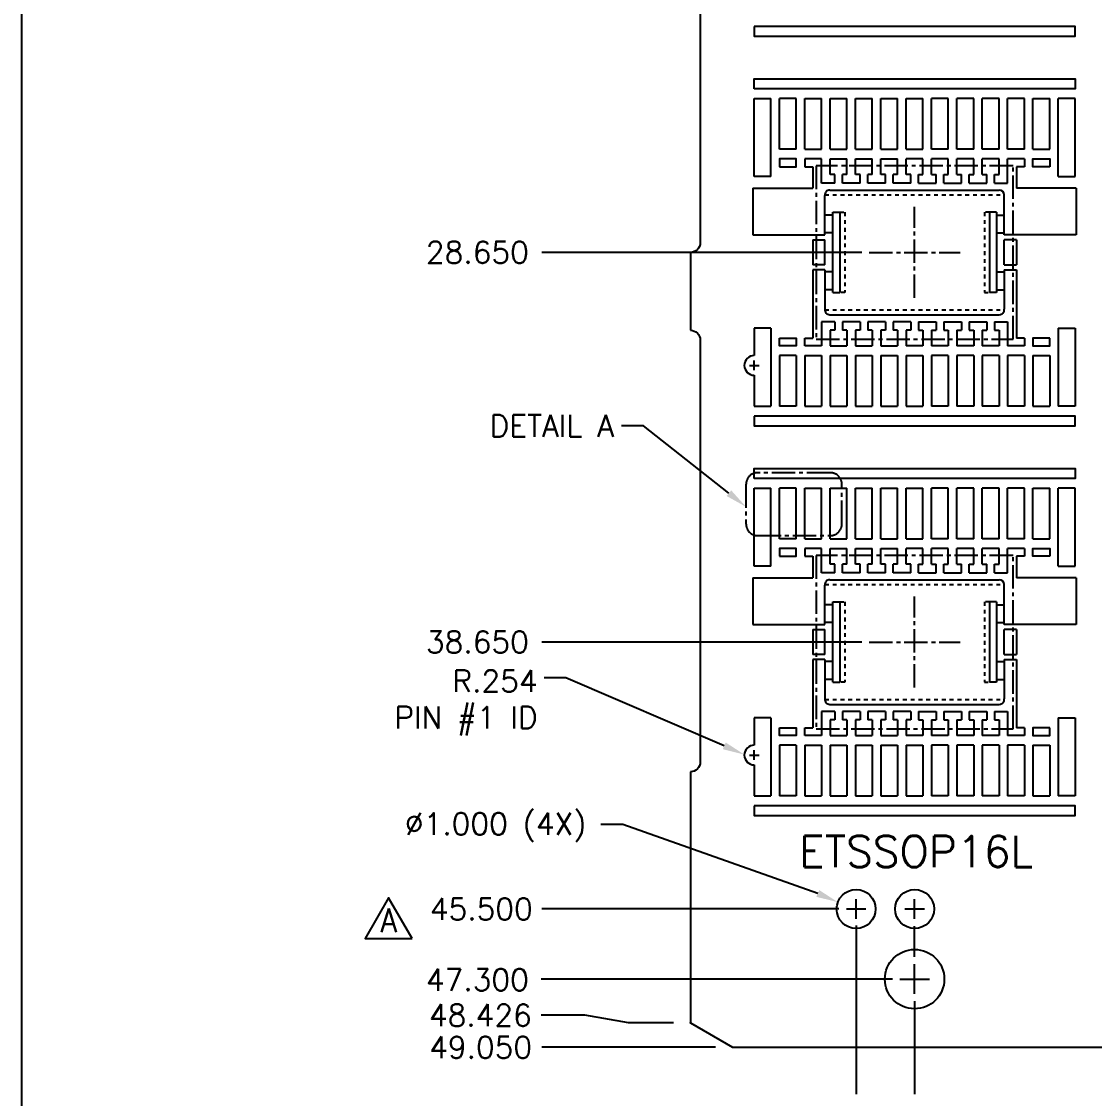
# Model space of a CAD drawing. Extents: x -167 to -48, y -111 to -17.
# Drawn here: x -166.76 to -139.23, y -75.75 to -48.12 of the extents above; entities that cross this region are included whole.
import ezdxf
from ezdxf.enums import TextEntityAlignment as Align

# ---------------------------------------------------------------- set-up
doc = ezdxf.new("R2010")
doc.units = 0
doc.header["$LTSCALE"] = 0.8
doc.header["$MEASUREMENT"] = 0
doc.linetypes.add('CENTER2', pattern=[1.125, 0.75, -0.125, 0.125, -0.125])
doc.linetypes.add('HIDDEN2', pattern=[0.1875, 0.125, -0.0625])
doc.layers.add('1', color=7, linetype='Continuous')
doc.layers.add('1D', color=4, linetype='Continuous')
doc.styles.add('ROMANS', font='SIMPLEX', dxfattribs={"width": 0.8, "height": 0.018})
doc.styles.add('SIMPLEX', font='SIMPLEX')

msp = doc.modelspace()

# ---------------------------------------------------------------- linework, layer by layer
at = {"layer": '1'}
for p, q in [((-147.96, -50.09), (-147.53, -50.09)), ((-147.96, -52.094), (-147.96, -50.09)), ((-147.53, -52.094), (-147.53, -50.09)), ((-146.88, -50.09), (-147.31, -50.09)), ((-147.31, -51.39), (-147.31, -50.09)), ((-146.88, -51.39), (-146.88, -50.09)), ((-146.66, -50.09), (-146.23, -50.09)), ((-146.66, -51.39), (-146.66, -50.09)), ((-146.23, -51.39), (-146.23, -50.09)), ((-146.01, -50.09), (-145.58, -50.09)), ((-146.01, -51.39), (-146.01, -50.09)), ((-145.58, -51.39), (-145.58, -50.09)), ((-145.36, -50.09), (-144.93, -50.09)), ((-145.36, -51.39), (-145.36, -50.09)), ((-144.93, -51.39), (-144.93, -50.09)), ((-144.71, -50.09), (-144.28, -50.09)), ((-144.71, -51.39), (-144.71, -50.09)), ((-144.28, -51.39), (-144.28, -50.09)), ((-144.06, -50.09), (-143.63, -50.09)), ((-144.06, -51.39), (-144.06, -50.09)), ((-143.63, -51.39), (-143.63, -50.09)), ((-142.98, -50.09), (-143.41, -50.09)), ((-143.41, -51.39), (-143.41, -50.09)), ((-142.98, -51.39), (-142.98, -50.09)), ((-142.33, -50.09), (-142.76, -50.09)), ((-142.76, -51.39), (-142.76, -50.09)), ((-142.33, -51.39), (-142.33, -50.09)), ((-141.68, -50.09), (-142.11, -50.09)), ((-142.11, -51.39), (-142.11, -50.09)), ((-141.68, -51.39), (-141.68, -50.09)), ((-141.03, -50.09), (-141.46, -50.09)), ((-141.46, -51.39), (-141.46, -50.09)), ((-141.03, -51.39), (-141.03, -50.09)), ((-140.81, -50.09), (-140.38, -50.09)), ((-140.81, -51.39), (-140.81, -50.09)), ((-140.38, -51.39), (-140.38, -50.09)), ((-139.73, -50.09), (-140.16, -50.09)), ((-140.16, -52.094), (-140.16, -50.09)), ((-139.73, -52.094), (-139.73, -50.09)), ((-146.88, -51.39), (-147.31, -51.39)), ((-146.66, -51.39), (-146.23, -51.39)), ((-146.01, -51.39), (-145.58, -51.39)), ((-145.36, -51.39), (-144.93, -51.39)), ((-144.71, -51.39), (-144.28, -51.39)), ((-144.06, -51.39), (-143.63, -51.39)), ((-142.98, -51.39), (-143.41, -51.39)), ((-142.33, -51.39), (-142.76, -51.39)), ((-141.68, -51.39), (-142.11, -51.39)), ((-141.03, -51.39), (-141.46, -51.39)), ((-140.81, -51.39), (-140.38, -51.39)), ((-146.66, -51.64), (-146.66, -51.84)), ((-146.23, -51.64), (-146.66, -51.64)), ((-146.23, -52.26), (-146.23, -51.64)), ((-146.01, -52.04), (-146.01, -51.64)), ((-146.01, -51.64), (-145.58, -51.64)), ((-145.58, -52.04), (-145.58, -51.64)), ((-145.36, -52.04), (-145.36, -51.64)), ((-145.36, -51.64), (-144.93, -51.64)), ((-144.93, -52.04), (-144.93, -51.64)), ((-144.71, -52.04), (-144.71, -51.64)), ((-144.71, -51.64), (-144.28, -51.64)), ((-144.28, -52.04), (-144.28, -51.64)), ((-144.06, -52.04), (-144.06, -51.64)), ((-143.63, -51.64), (-144.06, -51.64)), ((-143.63, -52.04), (-143.63, -51.64)), ((-143.41, -52.04), (-143.41, -51.64)), ((-142.98, -51.64), (-143.41, -51.64)), ((-142.98, -52.04), (-142.98, -51.64)), ((-142.76, -52.04), (-142.76, -51.64)), ((-142.33, -51.64), (-142.76, -51.64)), ((-142.33, -52.04), (-142.33, -51.64)), ((-142.11, -52.04), (-142.11, -51.64)), ((-141.68, -51.64), (-142.11, -51.64)), ((-141.68, -52.04), (-141.68, -51.64)), ((-141.46, -52.26), (-141.46, -51.64)), ((-141.03, -51.64), (-141.46, -51.64)), ((-141.03, -51.64), (-141.03, -51.84)), ((-146.66, -51.84), (-146.458, -51.84)), ((-146.458, -51.84), (-146.458, -52.39)), ((-141.233, -51.84), (-141.233, -52.39)), ((-141.03, -51.84), (-141.233, -51.84)), ((-147.53, -52.094), (-147.96, -52.094)), ((-145.895, -52.04), (-146.01, -52.04)), ((-145.895, -52.26), (-145.895, -52.04)), ((-145.695, -52.26), (-145.695, -52.04)), ((-145.58, -52.04), (-145.695, -52.04)), ((-145.245, -52.04), (-145.36, -52.04)), ((-145.245, -52.26), (-145.245, -52.04)), ((-145.045, -52.26), (-145.045, -52.04)), ((-144.93, -52.04), (-145.045, -52.04)), ((-144.595, -52.04), (-144.71, -52.04)), ((-144.595, -52.26), (-144.595, -52.04)), ((-144.28, -52.04), (-144.395, -52.04)), ((-144.395, -52.26), (-144.395, -52.04)), ((-143.945, -52.04), (-144.06, -52.04)), ((-143.945, -52.26), (-143.945, -52.04)), ((-143.745, -52.26), (-143.745, -52.04)), ((-143.745, -52.04), (-143.63, -52.04)), ((-143.41, -52.04), (-143.295, -52.04)), ((-143.295, -52.26), (-143.295, -52.04)), ((-143.095, -52.26), (-143.095, -52.04)), ((-143.095, -52.04), (-142.98, -52.04)), ((-142.76, -52.04), (-142.645, -52.04)), ((-142.645, -52.26), (-142.645, -52.04)), ((-142.445, -52.04), (-142.33, -52.04)), ((-142.445, -52.26), (-142.445, -52.04)), ((-142.11, -52.04), (-141.995, -52.04)), ((-141.995, -52.26), (-141.995, -52.04)), ((-141.795, -52.04), (-141.68, -52.04)), ((-141.795, -52.26), (-141.795, -52.04)), ((-140.16, -52.094), (-139.73, -52.094)), ((-147.992, -52.39), (-146.458, -52.39)), ((-147.992, -52.39), (-147.992, -53.59)), ((-145.895, -52.26), (-146.23, -52.26)), ((-146.019, -52.44), (-141.672, -52.44)), ((-145.245, -52.26), (-145.695, -52.26)), ((-144.595, -52.26), (-145.045, -52.26)), ((-143.945, -52.26), (-144.395, -52.26)), ((-143.745, -52.26), (-143.295, -52.26)), ((-143.095, -52.26), (-142.645, -52.26)), ((-142.445, -52.26), (-141.995, -52.26)), ((-141.795, -52.26), (-141.46, -52.26)), ((-139.698, -52.39), (-141.233, -52.39)), ((-139.698, -52.39), (-139.698, -53.59)), ((-146.145, -53.59), (-146.145, -52.58)), ((-141.545, -52.58), (-141.545, -52.567)), ((-141.545, -53.59), (-141.545, -52.58)), ((-145.943, -55.07), (-145.943, -53.01)), ((-145.943, -53.01), (-145.762, -53.01)), ((-145.762, -53.01), (-145.762, -55.07)), ((-141.928, -53.01), (-141.928, -55.07)), ((-141.748, -53.01), (-141.928, -53.01)), ((-141.748, -53.01), (-141.748, -55.07)), ((-147.992, -53.59), (-146.145, -53.59)), ((-139.698, -53.59), (-141.545, -53.59)), ((-146.458, -53.717), (-146.145, -53.717)), ((-146.458, -53.717), (-146.458, -54.363)), ((-146.145, -54.363), (-146.145, -53.717)), ((-141.545, -54.363), (-141.545, -53.717)), ((-141.233, -53.717), (-141.545, -53.717)), ((-141.233, -53.717), (-141.233, -54.363)), ((-149.595, -54.04), (-149.595, -56.04)), ((-146.145, -54.363), (-146.458, -54.363)), ((-141.545, -54.363), (-141.233, -54.363)), ((-146.458, -54.49), (-146.458, -56.24)), ((-146.145, -54.49), (-146.458, -54.49)), ((-146.145, -54.49), (-146.145, -55.5)), ((-141.545, -54.49), (-141.545, -55.5)), ((-141.545, -54.49), (-141.233, -54.49)), ((-141.233, -54.49), (-141.233, -56.24)), ((-145.943, -55.07), (-145.762, -55.07)), ((-141.748, -55.07), (-141.928, -55.07)), ((-146.23, -55.82), (-146.23, -56.44)), ((-145.895, -55.82), (-146.23, -55.82)), ((-146.019, -55.64), (-141.672, -55.64)), ((-145.895, -55.82), (-145.895, -56.04)), ((-145.695, -55.82), (-145.695, -56.04)), ((-145.245, -55.82), (-145.695, -55.82)), ((-145.245, -55.82), (-145.245, -56.04)), ((-145.045, -55.82), (-145.045, -56.04)), ((-144.595, -55.82), (-145.045, -55.82)), ((-144.595, -55.82), (-144.595, -56.04)), ((-144.395, -55.82), (-144.395, -56.04)), ((-143.945, -55.82), (-144.395, -55.82)), ((-143.945, -55.82), (-143.945, -56.04)), ((-143.745, -55.82), (-143.745, -56.04)), ((-143.745, -55.82), (-143.295, -55.82)), ((-143.295, -55.82), (-143.295, -56.04)), ((-143.095, -55.82), (-142.645, -55.82)), ((-143.095, -55.82), (-143.095, -56.04)), ((-142.645, -55.82), (-142.645, -56.04)), ((-142.445, -55.82), (-141.995, -55.82)), ((-142.445, -55.82), (-142.445, -56.04)), ((-141.995, -55.82), (-141.995, -56.04)), ((-141.795, -55.82), (-141.795, -56.04)), ((-141.795, -55.82), (-141.46, -55.82)), ((-141.46, -55.82), (-141.46, -56.44)), ((-147.53, -55.986), (-147.96, -55.986)), ((-147.96, -55.986), (-147.96, -56.686)), ((-147.53, -55.986), (-147.53, -57.99)), ((-146.01, -56.04), (-146.01, -56.44)), ((-145.895, -56.04), (-146.01, -56.04)), ((-145.58, -56.04), (-145.695, -56.04)), ((-145.58, -56.04), (-145.58, -56.44)), ((-145.36, -56.04), (-145.36, -56.44)), ((-145.245, -56.04), (-145.36, -56.04)), ((-144.93, -56.04), (-145.045, -56.04)), ((-144.93, -56.04), (-144.93, -56.44)), ((-144.71, -56.04), (-144.71, -56.44)), ((-144.595, -56.04), (-144.71, -56.04)), ((-144.28, -56.04), (-144.395, -56.04)), ((-144.28, -56.04), (-144.28, -56.44)), ((-143.945, -56.04), (-144.06, -56.04)), ((-144.06, -56.04), (-144.06, -56.44)), ((-143.745, -56.04), (-143.63, -56.04)), ((-143.63, -56.04), (-143.63, -56.44)), ((-143.41, -56.04), (-143.41, -56.44)), ((-143.41, -56.04), (-143.295, -56.04)), ((-143.095, -56.04), (-142.98, -56.04)), ((-142.98, -56.04), (-142.98, -56.44)), ((-142.76, -56.04), (-142.645, -56.04)), ((-142.76, -56.04), (-142.76, -56.44)), ((-142.445, -56.04), (-142.33, -56.04)), ((-142.33, -56.04), (-142.33, -56.44)), ((-142.11, -56.04), (-141.995, -56.04)), ((-142.11, -56.04), (-142.11, -56.44)), ((-141.795, -56.04), (-141.68, -56.04)), ((-141.68, -56.04), (-141.68, -56.44)), ((-140.16, -55.986), (-140.16, -57.99)), ((-140.16, -55.986), (-139.73, -55.986)), ((-139.73, -55.986), (-139.73, -57.99)), ((-146.66, -56.44), (-146.66, -56.24)), ((-146.66, -56.24), (-146.458, -56.24)), ((-141.03, -56.24), (-141.233, -56.24)), ((-141.03, -56.24), (-141.03, -56.44)), ((-146.23, -56.44), (-146.66, -56.44)), ((-146.01, -56.44), (-145.58, -56.44)), ((-145.36, -56.44), (-144.93, -56.44)), ((-144.71, -56.44), (-144.28, -56.44)), ((-143.63, -56.44), (-144.06, -56.44)), ((-142.98, -56.44), (-143.41, -56.44)), ((-142.33, -56.44), (-142.76, -56.44)), ((-141.68, -56.44), (-142.11, -56.44)), ((-141.03, -56.44), (-141.46, -56.44)), ((-146.88, -56.69), (-147.31, -56.69)), ((-147.31, -56.69), (-147.31, -57.99)), ((-146.88, -56.69), (-146.88, -57.99)), ((-146.66, -56.69), (-146.66, -57.99)), ((-146.66, -56.69), (-146.23, -56.69)), ((-146.23, -56.69), (-146.23, -57.99)), ((-146.01, -56.69), (-146.01, -57.99)), ((-146.01, -56.69), (-145.58, -56.69)), ((-145.58, -56.69), (-145.58, -57.99)), ((-145.36, -56.69), (-145.36, -57.99)), ((-145.36, -56.69), (-144.93, -56.69)), ((-144.93, -56.69), (-144.93, -57.99)), ((-144.71, -56.69), (-144.71, -57.99)), ((-144.71, -56.69), (-144.28, -56.69)), ((-144.28, -56.69), (-144.28, -57.99)), ((-144.06, -56.69), (-144.06, -57.99)), ((-144.06, -56.69), (-143.63, -56.69)), ((-143.63, -56.69), (-143.63, -57.99)), ((-143.41, -56.69), (-143.41, -57.99)), ((-142.98, -56.69), (-143.41, -56.69)), ((-142.98, -56.69), (-142.98, -57.99)), ((-142.76, -56.69), (-142.76, -57.99)), ((-142.33, -56.69), (-142.76, -56.69)), ((-142.33, -56.69), (-142.33, -57.99)), ((-142.11, -56.69), (-142.11, -57.99)), ((-141.68, -56.69), (-142.11, -56.69)), ((-141.68, -56.69), (-141.68, -57.99)), ((-141.46, -56.69), (-141.46, -57.99)), ((-141.03, -56.69), (-141.46, -56.69)), ((-141.03, -56.69), (-141.03, -57.99)), ((-140.81, -56.69), (-140.81, -57.99)), ((-140.81, -56.69), (-140.38, -56.69)), ((-140.38, -56.69), (-140.38, -57.99)), ((-147.96, -57.194), (-147.96, -57.99)), ((-147.96, -57.99), (-147.53, -57.99)), ((-146.88, -57.99), (-147.31, -57.99)), ((-146.66, -57.99), (-146.23, -57.99)), ((-146.01, -57.99), (-145.58, -57.99)), ((-145.36, -57.99), (-144.93, -57.99)), ((-144.71, -57.99), (-144.28, -57.99)), ((-144.06, -57.99), (-143.63, -57.99)), ((-142.98, -57.99), (-143.41, -57.99)), ((-142.33, -57.99), (-142.76, -57.99)), ((-141.68, -57.99), (-142.11, -57.99)), ((-141.03, -57.99), (-141.46, -57.99)), ((-140.81, -57.99), (-140.38, -57.99)), ((-139.73, -57.99), (-140.16, -57.99)), ((-147.96, -60.09), (-147.53, -60.09)), ((-147.96, -62.094), (-147.96, -60.09)), ((-147.53, -62.094), (-147.53, -60.09)), ((-146.88, -60.09), (-147.31, -60.09)), ((-147.31, -61.39), (-147.31, -60.09)), ((-146.88, -61.39), (-146.88, -60.09)), ((-146.66, -60.09), (-146.23, -60.09)), ((-146.66, -61.39), (-146.66, -60.09)), ((-146.23, -61.39), (-146.23, -60.09)), ((-146.01, -60.09), (-145.58, -60.09)), ((-146.01, -61.39), (-146.01, -60.09)), ((-145.58, -61.39), (-145.58, -60.09)), ((-145.36, -60.09), (-144.93, -60.09)), ((-145.36, -61.39), (-145.36, -60.09)), ((-144.93, -61.39), (-144.93, -60.09)), ((-144.71, -60.09), (-144.28, -60.09)), ((-144.71, -61.39), (-144.71, -60.09)), ((-144.28, -61.39), (-144.28, -60.09)), ((-144.06, -60.09), (-143.63, -60.09)), ((-144.06, -61.39), (-144.06, -60.09)), ((-143.63, -61.39), (-143.63, -60.09)), ((-142.98, -60.09), (-143.41, -60.09)), ((-143.41, -61.39), (-143.41, -60.09)), ((-142.98, -61.39), (-142.98, -60.09)), ((-142.33, -60.09), (-142.76, -60.09)), ((-142.76, -61.39), (-142.76, -60.09)), ((-142.33, -61.39), (-142.33, -60.09)), ((-141.68, -60.09), (-142.11, -60.09)), ((-142.11, -61.39), (-142.11, -60.09)), ((-141.68, -61.39), (-141.68, -60.09)), ((-141.03, -60.09), (-141.46, -60.09)), ((-141.46, -61.39), (-141.46, -60.09)), ((-141.03, -61.39), (-141.03, -60.09)), ((-140.81, -60.09), (-140.38, -60.09)), ((-140.81, -61.39), (-140.81, -60.09)), ((-140.38, -61.39), (-140.38, -60.09)), ((-139.73, -60.09), (-140.16, -60.09)), ((-140.16, -62.094), (-140.16, -60.09)), ((-139.73, -62.094), (-139.73, -60.09)), ((-146.88, -61.39), (-147.31, -61.39)), ((-146.66, -61.39), (-146.23, -61.39)), ((-146.01, -61.39), (-145.58, -61.39)), ((-145.36, -61.39), (-144.93, -61.39)), ((-144.71, -61.39), (-144.28, -61.39)), ((-144.06, -61.39), (-143.63, -61.39)), ((-142.98, -61.39), (-143.41, -61.39)), ((-142.33, -61.39), (-142.76, -61.39)), ((-141.68, -61.39), (-142.11, -61.39)), ((-141.03, -61.39), (-141.46, -61.39)), ((-140.81, -61.39), (-140.38, -61.39)), ((-146.66, -61.64), (-146.66, -61.84)), ((-146.23, -61.64), (-146.66, -61.64)), ((-146.66, -61.84), (-146.458, -61.84)), ((-146.458, -61.84), (-146.458, -62.39)), ((-146.23, -62.26), (-146.23, -61.64)), ((-146.01, -62.04), (-146.01, -61.64)), ((-146.01, -61.64), (-145.58, -61.64)), ((-145.58, -62.04), (-145.58, -61.64)), ((-145.36, -62.04), (-145.36, -61.64)), ((-145.36, -61.64), (-144.93, -61.64)), ((-144.93, -62.04), (-144.93, -61.64)), ((-144.71, -62.04), (-144.71, -61.64)), ((-144.71, -61.64), (-144.28, -61.64)), ((-144.28, -62.04), (-144.28, -61.64)), ((-144.06, -62.04), (-144.06, -61.64)), ((-143.63, -61.64), (-144.06, -61.64)), ((-143.63, -62.04), (-143.63, -61.64)), ((-143.41, -62.04), (-143.41, -61.64)), ((-142.98, -61.64), (-143.41, -61.64)), ((-142.98, -62.04), (-142.98, -61.64)), ((-142.76, -62.04), (-142.76, -61.64)), ((-142.33, -61.64), (-142.76, -61.64)), ((-142.33, -62.04), (-142.33, -61.64)), ((-142.11, -62.04), (-142.11, -61.64)), ((-141.68, -61.64), (-142.11, -61.64)), ((-141.68, -62.04), (-141.68, -61.64)), ((-141.46, -62.26), (-141.46, -61.64)), ((-141.03, -61.64), (-141.46, -61.64)), ((-141.233, -61.84), (-141.233, -62.39)), ((-141.03, -61.84), (-141.233, -61.84)), ((-141.03, -61.64), (-141.03, -61.84)), ((-147.53, -62.094), (-147.96, -62.094)), ((-145.895, -62.04), (-146.01, -62.04)), ((-145.895, -62.26), (-145.895, -62.04)), ((-145.695, -62.26), (-145.695, -62.04)), ((-145.58, -62.04), (-145.695, -62.04)), ((-145.245, -62.04), (-145.36, -62.04)), ((-145.245, -62.26), (-145.245, -62.04)), ((-145.045, -62.26), (-145.045, -62.04)), ((-144.93, -62.04), (-145.045, -62.04)), ((-144.595, -62.04), (-144.71, -62.04)), ((-144.595, -62.26), (-144.595, -62.04)), ((-144.28, -62.04), (-144.395, -62.04)), ((-144.395, -62.26), (-144.395, -62.04)), ((-143.945, -62.04), (-144.06, -62.04)), ((-143.945, -62.26), (-143.945, -62.04)), ((-143.745, -62.26), (-143.745, -62.04)), ((-143.745, -62.04), (-143.63, -62.04)), ((-143.41, -62.04), (-143.295, -62.04)), ((-143.295, -62.26), (-143.295, -62.04)), ((-143.095, -62.26), (-143.095, -62.04)), ((-143.095, -62.04), (-142.98, -62.04)), ((-142.76, -62.04), (-142.645, -62.04)), ((-142.645, -62.26), (-142.645, -62.04)), ((-142.445, -62.04), (-142.33, -62.04)), ((-142.445, -62.26), (-142.445, -62.04)), ((-142.11, -62.04), (-141.995, -62.04)), ((-141.995, -62.26), (-141.995, -62.04)), ((-141.795, -62.04), (-141.68, -62.04)), ((-141.795, -62.26), (-141.795, -62.04)), ((-140.16, -62.094), (-139.73, -62.094)), ((-147.992, -62.39), (-146.458, -62.39)), ((-147.992, -62.39), (-147.992, -63.59)), ((-145.895, -62.26), (-146.23, -62.26)), ((-146.019, -62.44), (-141.672, -62.44)), ((-145.245, -62.26), (-145.695, -62.26)), ((-144.595, -62.26), (-145.045, -62.26)), ((-143.945, -62.26), (-144.395, -62.26)), ((-143.745, -62.26), (-143.295, -62.26)), ((-143.095, -62.26), (-142.645, -62.26)), ((-142.445, -62.26), (-141.995, -62.26)), ((-141.795, -62.26), (-141.46, -62.26)), ((-139.698, -62.39), (-141.233, -62.39)), ((-139.698, -62.39), (-139.698, -63.59)), ((-146.145, -63.59), (-146.145, -62.58)), ((-141.545, -62.58), (-141.545, -62.567)), ((-141.545, -63.59), (-141.545, -62.58)), ((-145.943, -65.07), (-145.943, -63.01)), ((-145.943, -63.01), (-145.762, -63.01)), ((-145.762, -63.01), (-145.762, -65.07)), ((-141.928, -63.01), (-141.928, -65.07)), ((-141.748, -63.01), (-141.928, -63.01)), ((-141.748, -63.01), (-141.748, -65.07)), ((-147.992, -63.59), (-146.145, -63.59)), ((-146.458, -63.717), (-146.145, -63.717)), ((-146.458, -63.717), (-146.458, -64.363)), ((-146.145, -64.363), (-146.145, -63.717)), ((-139.698, -63.59), (-141.545, -63.59)), ((-141.545, -64.363), (-141.545, -63.717)), ((-141.233, -63.717), (-141.545, -63.717)), ((-141.233, -63.717), (-141.233, -64.363)), ((-146.145, -64.363), (-146.458, -64.363)), ((-141.545, -64.363), (-141.233, -64.363)), ((-146.458, -64.49), (-146.458, -66.24)), ((-146.145, -64.49), (-146.458, -64.49)), ((-146.145, -64.49), (-146.145, -65.5)), ((-141.545, -64.49), (-141.545, -65.5)), ((-141.545, -64.49), (-141.233, -64.49)), ((-141.233, -64.49), (-141.233, -66.24)), ((-145.943, -65.07), (-145.762, -65.07)), ((-141.748, -65.07), (-141.928, -65.07)), ((-146.019, -65.64), (-141.672, -65.64)), ((-147.53, -65.986), (-147.96, -65.986)), ((-147.96, -65.986), (-147.96, -66.686)), ((-147.53, -65.986), (-147.53, -67.99)), ((-146.23, -65.82), (-146.23, -66.44)), ((-145.895, -65.82), (-146.23, -65.82)), ((-146.01, -66.04), (-146.01, -66.44)), ((-145.895, -66.04), (-146.01, -66.04)), ((-145.895, -65.82), (-145.895, -66.04)), ((-145.695, -65.82), (-145.695, -66.04)), ((-145.245, -65.82), (-145.695, -65.82)), ((-145.58, -66.04), (-145.695, -66.04)), ((-145.58, -66.04), (-145.58, -66.44)), ((-145.36, -66.04), (-145.36, -66.44)), ((-145.245, -66.04), (-145.36, -66.04)), ((-145.245, -65.82), (-145.245, -66.04)), ((-145.045, -65.82), (-145.045, -66.04)), ((-144.595, -65.82), (-145.045, -65.82)), ((-144.93, -66.04), (-145.045, -66.04)), ((-144.93, -66.04), (-144.93, -66.44)), ((-144.71, -66.04), (-144.71, -66.44)), ((-144.595, -66.04), (-144.71, -66.04)), ((-144.595, -65.82), (-144.595, -66.04)), ((-144.395, -65.82), (-144.395, -66.04)), ((-143.945, -65.82), (-144.395, -65.82)), ((-144.28, -66.04), (-144.395, -66.04)), ((-144.28, -66.04), (-144.28, -66.44)), ((-143.945, -66.04), (-144.06, -66.04)), ((-144.06, -66.04), (-144.06, -66.44)), ((-143.945, -65.82), (-143.945, -66.04)), ((-143.745, -65.82), (-143.745, -66.04)), ((-143.745, -65.82), (-143.295, -65.82)), ((-143.745, -66.04), (-143.63, -66.04)), ((-143.63, -66.04), (-143.63, -66.44)), ((-143.41, -66.04), (-143.41, -66.44)), ((-143.41, -66.04), (-143.295, -66.04)), ((-143.295, -65.82), (-143.295, -66.04)), ((-143.095, -65.82), (-143.095, -66.04)), ((-143.095, -65.82), (-142.645, -65.82)), ((-143.095, -66.04), (-142.98, -66.04)), ((-142.98, -66.04), (-142.98, -66.44)), ((-142.76, -66.04), (-142.645, -66.04)), ((-142.76, -66.04), (-142.76, -66.44)), ((-142.645, -65.82), (-142.645, -66.04)), ((-142.445, -65.82), (-141.995, -65.82)), ((-142.445, -65.82), (-142.445, -66.04)), ((-142.445, -66.04), (-142.33, -66.04)), ((-142.33, -66.04), (-142.33, -66.44)), ((-142.11, -66.04), (-141.995, -66.04)), ((-142.11, -66.04), (-142.11, -66.44)), ((-141.995, -65.82), (-141.995, -66.04)), ((-141.795, -65.82), (-141.46, -65.82)), ((-141.795, -65.82), (-141.795, -66.04)), ((-141.795, -66.04), (-141.68, -66.04)), ((-141.68, -66.04), (-141.68, -66.44)), ((-141.46, -65.82), (-141.46, -66.44)), ((-140.16, -65.986), (-140.16, -67.99)), ((-140.16, -65.986), (-139.73, -65.986)), ((-139.73, -65.986), (-139.73, -67.99)), ((-146.66, -66.44), (-146.66, -66.24)), ((-146.66, -66.24), (-146.458, -66.24)), ((-141.03, -66.24), (-141.233, -66.24)), ((-141.03, -66.24), (-141.03, -66.44)), ((-146.23, -66.44), (-146.66, -66.44)), ((-146.01, -66.44), (-145.58, -66.44)), ((-145.36, -66.44), (-144.93, -66.44)), ((-144.71, -66.44), (-144.28, -66.44)), ((-143.63, -66.44), (-144.06, -66.44)), ((-142.98, -66.44), (-143.41, -66.44)), ((-142.33, -66.44), (-142.76, -66.44)), ((-141.68, -66.44), (-142.11, -66.44)), ((-141.03, -66.44), (-141.46, -66.44)), ((-146.88, -66.69), (-147.31, -66.69)), ((-147.31, -66.69), (-147.31, -67.99)), ((-146.88, -66.69), (-146.88, -67.99)), ((-146.66, -66.69), (-146.66, -67.99)), ((-146.66, -66.69), (-146.23, -66.69)), ((-146.23, -66.69), (-146.23, -67.99)), ((-146.01, -66.69), (-146.01, -67.99)), ((-146.01, -66.69), (-145.58, -66.69)), ((-145.58, -66.69), (-145.58, -67.99)), ((-145.36, -66.69), (-145.36, -67.99)), ((-145.36, -66.69), (-144.93, -66.69)), ((-144.93, -66.69), (-144.93, -67.99)), ((-144.71, -66.69), (-144.71, -67.99)), ((-144.71, -66.69), (-144.28, -66.69)), ((-144.28, -66.69), (-144.28, -67.99)), ((-144.06, -66.69), (-144.06, -67.99)), ((-144.06, -66.69), (-143.63, -66.69)), ((-143.63, -66.69), (-143.63, -67.99)), ((-143.41, -66.69), (-143.41, -67.99)), ((-142.98, -66.69), (-143.41, -66.69)), ((-142.98, -66.69), (-142.98, -67.99)), ((-142.76, -66.69), (-142.76, -67.99)), ((-142.33, -66.69), (-142.76, -66.69)), ((-142.33, -66.69), (-142.33, -67.99)), ((-142.11, -66.69), (-142.11, -67.99)), ((-141.68, -66.69), (-142.11, -66.69)), ((-141.68, -66.69), (-141.68, -67.99)), ((-141.46, -66.69), (-141.46, -67.99)), ((-141.03, -66.69), (-141.46, -66.69)), ((-141.03, -66.69), (-141.03, -67.99)), ((-140.81, -66.69), (-140.81, -67.99)), ((-140.81, -66.69), (-140.38, -66.69)), ((-140.38, -66.69), (-140.38, -67.99)), ((-149.595, -67.369), (-149.595, -73.816)), ((-147.96, -67.194), (-147.96, -67.99)), ((-147.96, -67.99), (-147.53, -67.99)), ((-146.88, -67.99), (-147.31, -67.99)), ((-146.66, -67.99), (-146.23, -67.99)), ((-146.01, -67.99), (-145.58, -67.99)), ((-145.36, -67.99), (-144.93, -67.99)), ((-144.71, -67.99), (-144.28, -67.99)), ((-144.06, -67.99), (-143.63, -67.99)), ((-142.98, -67.99), (-143.41, -67.99)), ((-142.33, -67.99), (-142.76, -67.99)), ((-141.68, -67.99), (-142.11, -67.99)), ((-141.03, -67.99), (-141.46, -67.99)), ((-140.81, -67.99), (-140.38, -67.99)), ((-139.73, -67.99), (-140.16, -67.99)), ((-149.595, -73.816), (-148.514, -74.44)), ((-148.514, -74.44), (-125.845, -74.44))]:
    msp.add_line(p, q, dxfattribs=at)
for points in [[(-149.595, -44.04, -0.414214), (-149.345, -44.29), (-149.345, -53.79, -0.414214), (-149.595, -54.04)], [(-149.595, -56.04, -0.414214), (-149.345, -56.29), (-149.345, -67.119, -0.414214), (-149.595, -67.369)]]:
    msp.add_lwpolyline(points, format="xyb", dxfattribs=at)
for points in [[(-147.96, -48.24), (-147.96, -48.49), (-139.73, -48.49), (-139.73, -48.24)], [(-147.96, -49.84), (-147.96, -49.59), (-139.73, -49.59), (-139.73, -49.84)], [(-147.96, -58.24), (-147.96, -58.49), (-139.73, -58.49), (-139.73, -58.24)], [(-147.96, -59.84), (-147.96, -59.59), (-139.73, -59.59), (-139.73, -59.84)], [(-147.96, -68.24), (-147.96, -68.49), (-139.73, -68.49), (-139.73, -68.24)]]:
    msp.add_lwpolyline(points, close=True, dxfattribs=at)
for points in [[(-147.31, -51.84), (-146.88, -51.84), (-146.88, -51.64), (-147.31, -51.64), (-147.31, -51.84)], [(-140.38, -51.84), (-140.81, -51.84), (-140.81, -51.64), (-140.38, -51.64), (-140.38, -51.84)], [(-147.31, -56.24), (-146.88, -56.24), (-146.88, -56.44), (-147.31, -56.44), (-147.31, -56.24)], [(-140.38, -56.24), (-140.81, -56.24), (-140.81, -56.44), (-140.38, -56.44), (-140.38, -56.24)], [(-147.31, -61.84), (-146.88, -61.84), (-146.88, -61.64), (-147.31, -61.64), (-147.31, -61.84)], [(-140.38, -61.84), (-140.81, -61.84), (-140.81, -61.64), (-140.38, -61.64), (-140.38, -61.84)], [(-147.31, -66.24), (-146.88, -66.24), (-146.88, -66.44), (-147.31, -66.44), (-147.31, -66.24)], [(-140.38, -66.24), (-140.81, -66.24), (-140.81, -66.44), (-140.38, -66.44), (-140.38, -66.24)]]:
    msp.add_lwpolyline(points, dxfattribs=at)
for centre, radius in [((-145.345, -70.89), 0.5), ((-143.845, -70.89), 0.5), ((-143.845, -72.69), 0.762)]:
    msp.add_circle(centre, radius, dxfattribs=at)
for centre, radius, start, end in [((-146.019, -52.567), 0.127, 90, 185.8752), ((-141.672, -52.567), 0.127, 0, 90), ((-146.019, -55.513), 0.127, 174.1248, 270), ((-141.672, -55.513), 0.127, 270, 5.8752), ((-147.96, -56.94), 0.254, 90, 270), ((-146.019, -62.567), 0.127, 90, 185.8752), ((-141.672, -62.567), 0.127, 0, 90), ((-146.019, -65.513), 0.127, 174.1248, 270), ((-141.672, -65.513), 0.127, 270, 5.8752), ((-147.96, -66.94), 0.254, 90, 270)]:
    msp.add_arc(centre, radius, start, end, dxfattribs=at)
at = {"layer": '1', "color": 4, "linetype": 'ByBlock'}
msp.add_point((-149.595, -73.816), dxfattribs=at)
at = {"layer": '1D', "color": 7}
msp.add_line((-166.756, -17.401), (-166.756, -108.241), dxfattribs=at)
at = {"layer": '1D', "linetype": 'HIDDEN2'}
for p, q in [((-146.146, -52.567), (-141.545, -52.567)), ((-146.146, -55.513), (-141.545, -55.513)), ((-146.146, -62.567), (-141.545, -62.567)), ((-146.146, -65.513), (-141.545, -65.513))]:
    msp.add_line(p, q, dxfattribs=at)
at = {"layer": '1D', "linetype": 'CENTER2'}
for p, q in [((-143.845, -55.206), (-143.845, -52.875)), ((-145.011, -54.04), (-142.68, -54.04)), ((-143.845, -65.206), (-143.845, -62.875)), ((-145.011, -64.04), (-142.68, -64.04))]:
    msp.add_line(p, q, dxfattribs=at)
at = {"layer": '1D'}
for p, q in [((-145.943, -53.083), (-146.145, -53.083)), ((-141.748, -53.083), (-141.545, -53.083)), ((-145.943, -53.54), (-146.145, -53.54)), ((-141.748, -53.54), (-141.545, -53.54)), ((-145.201, -54.04), (-153.405, -54.04)), ((-145.943, -54.54), (-146.145, -54.54)), ((-141.748, -54.54), (-141.545, -54.54)), ((-145.943, -54.997), (-146.145, -54.997)), ((-141.748, -54.997), (-141.545, -54.997)), ((-147.96, -57.065), (-147.96, -56.815)), ((-148.085, -56.94), (-147.835, -56.94)), ((-145.943, -63.083), (-146.145, -63.083)), ((-141.748, -63.083), (-141.545, -63.083)), ((-145.943, -63.54), (-146.145, -63.54)), ((-141.748, -63.54), (-141.545, -63.54)), ((-145.201, -64.04), (-153.405, -64.04)), ((-145.943, -64.54), (-146.145, -64.54)), ((-141.748, -64.54), (-141.545, -64.54)), ((-145.943, -64.997), (-146.145, -64.997)), ((-141.748, -64.997), (-141.545, -64.997)), ((-147.96, -67.065), (-147.96, -66.815)), ((-148.085, -66.94), (-147.835, -66.94)), ((-145.345, -71.14), (-145.345, -70.64)), ((-143.845, -71.14), (-143.845, -70.64)), ((-145.785, -70.89), (-153.405, -70.89)), ((-145.595, -70.89), (-145.095, -70.89)), ((-144.095, -70.89), (-143.595, -70.89)), ((-145.345, -71.31), (-145.345, -75.639)), ((-143.845, -72.119), (-143.845, -71.33)), ((-143.845, -73.071), (-143.845, -72.309)), ((-144.416, -72.69), (-153.426, -72.69)), ((-144.226, -72.69), (-143.464, -72.69))]:
    msp.add_line(p, q, dxfattribs=at)
at = {"layer": '1D', "color": 4}
for p, q in [((-143.845, -73.258), (-143.845, -75.639)), ((-152.306, -73.617), (-153.426, -73.617)), ((-151.186, -73.816), (-152.306, -73.617)), ((-150.032, -73.816), (-151.186, -73.816)), ((-148.951, -74.44), (-153.405, -74.44))]:
    msp.add_line(p, q, dxfattribs=at)
at = {"layer": '1D', "color": 2, "linetype": 'CENTER2'}
for points in [[(-141.32, -56.265), (-141.32, -51.815), (-146.37, -51.815), (-146.37, -56.265)], [(-141.32, -66.265), (-141.32, -61.815), (-146.37, -61.815), (-146.37, -66.265)]]:
    msp.add_lwpolyline(points, close=True, dxfattribs=at)
at = {"layer": '1D', "linetype": 'HIDDEN2'}
for points in [[(-145.762, -53.01), (-145.634, -53.01), (-145.634, -55.07), (-145.762, -55.07)], [(-141.928, -53.01), (-142.056, -53.01), (-142.056, -55.07), (-141.928, -55.07)], [(-145.762, -63.01), (-145.634, -63.01), (-145.634, -65.07), (-145.762, -65.07)], [(-141.928, -63.01), (-142.056, -63.01), (-142.056, -65.07), (-141.928, -65.07)]]:
    msp.add_lwpolyline(points, dxfattribs=at)
at = {"layer": '1D'}
for points in [[(-148.609, -60.22), (-150.804, -58.492), (-151.364, -58.492)], [(-148.728, -66.704), (-152.792, -64.956), (-153.352, -64.956)], [(-146.327, -70.493), (-151.332, -68.726), (-151.892, -68.726)]]:
    msp.add_lwpolyline(points, dxfattribs=at)
at = {"layer": '1D', "linetype": 'CENTER2'}
msp.add_lwpolyline([(-147.871, -59.693, 0.414214), (-148.171, -59.993), (-148.171, -61.009, 0.414214), (-147.871, -61.309), (-146.01, -61.309, 0.414214), (-145.71, -61.009), (-145.71, -59.993, 0.414214), (-146.01, -59.693)], format="xyb", close=True, dxfattribs=at)
at = {"layer": '1D', "color": 2}
msp.add_lwpolyline([(-156.736, -71.65), (-157.339, -70.605), (-157.943, -71.65)], close=True, dxfattribs=at)
at = {"layer": '1D'}
for points in [[(-148.551, -60.147), (-148.171, -60.569), (-148.667, -60.293)], [(-148.691, -66.618), (-148.214, -66.927), (-148.765, -66.79)], [(-146.29, -70.407), (-145.814, -70.715), (-146.365, -70.578)]]:
    msp.add_solid(points, dxfattribs=at)

# ---------------------------------------------------------------- texts
at = {"layer": '1D', "color": 2, "style": 'ROMANS', "width": 0.9}
msp.add_text('A', height=0.6, dxfattribs=at).set_placement((-157.333, -71.182), align=Align.MIDDLE)
at = {"layer": '1D', "style": 'SIMPLEX'}
for s, insert, char_height, attachment_point in [('\\A1;28.650', (-155.062, -54.04), 0.56, 5), ('\\A1;DETAIL A', (-151.554, -58.772), 0.56, 9), ('\\A1;38.650', (-155.062, -64.04), 0.56, 5), ('\\A1;R.254\\PPIN #1 ID', (-153.517, -66.441), 0.56, 9), ('%%c1.000 (4X)', (-152.265, -69.171), 0.56, 9), ('ETSSOP16L', (-143.804, -69.413), 0.8, 5), ('\\A1;45.500', (-154.961, -70.89), 0.56, 5), ('\\A1;47.300', (-155.062, -72.707), 0.56, 5)]:
    msp.add_mtext(s, dxfattribs=dict(at, insert=insert, char_height=char_height, attachment_point=attachment_point))
at = {"layer": '1D', "color": 4, "linetype": 'ByBlock', "char_height": 0.56, "attachment_point": 5, "style": 'SIMPLEX'}
for s, insert in [('\\A1;48.426', (-154.986, -73.617)), ('\\A1;49.050', (-154.978, -74.44))]:
    msp.add_mtext(s, dxfattribs=dict(at, insert=insert))

doc.saveas('drawing.dxf')
